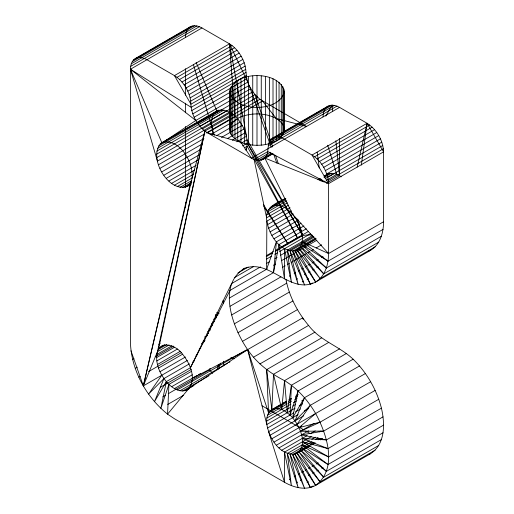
<?xml version="1.0" encoding="UTF-8"?>
<svg xmlns="http://www.w3.org/2000/svg" width="514" height="514" viewBox="0 0 514 514"><rect width="100%" height="100%" fill="white"/><g stroke="black" fill="none" stroke-linecap="round" stroke-linejoin="round"><path stroke-width="0.77" d="M229.758 129.624L229.758 91.492C233.748 70.264 280.252 70.264 284.242 91.492L284.242 129.624C283.066 140.354 270.415 144.19 261.26 145.154C250.562 145.86 237.596 143.997 231.094 134.482C226.179 125.358 236.626 117.417 244.632 115.611C255.028 112.772 266.67 113.331 276.262 118.503L306.53 126.444L259.923 99.298L204.887 131.076L157.445 351.717C154.425 363.623 160.676 376.03 168.926 384.369L167.564 414.155L174.452 418.756L284.518 482.299C293.777 487.593 305.721 490.806 315.647 485.383L370.678 453.611C385.455 443.948 385.018 423.465 381.42 408.155C376.691 389.663 366.803 372.541 353.15 359.196C339.51 346.256 320.171 340.795 308.554 325.42C297.587 312.223 289.234 296.52 285.996 279.577M223.346 365.923L223.564 361.22M346.436 353.459L291.406 385.23L290.044 415.016C299.019 423.716 310.347 446.383 295.03 454.241C279.455 455.269 269.15 438.101 266.85 424.493L247.632 349.623C232.99 328.401 216.259 284.917 245.133 267.929M295.055 408.212L266.85 424.493C266.201 419.193 266.927 412.658 271.867 409.562L273.512 374.276L328.542 342.504M130.967 350.766L143.322 385.892L157.445 351.717C161.685 339.478 177.369 346.34 182.573 354.204C189.846 363.218 196.644 377.803 188.921 388.411L167.564 414.155C146.079 396.866 131.391 370.279 130.427 342.504L130.427 69.255C130.44 65.252 131.642 60.774 135.259 58.564L190.296 26.792C194.016 24.762 198.494 25.963 201.97 27.949L229.482 43.838C236.472 48.091 241.394 55.146 244.195 62.74C246.893 70.11 245.21 78.411 249.149 85.459L271.199 147.325M191.227 184.096C171.323 199.04 145.674 156.744 161.807 142.667L216.837 110.895C235.174 105.171 251.892 134.726 245.955 150.191M185.458 37.483C185.477 33.481 186.672 29.002 190.296 26.792M187.347 360.475L143.322 385.892L191.465 180.774C195.776 165.302 179.971 137.052 161.807 142.667L130.427 69.255L201.97 27.949M211.601 325.818L211.762 323.492M242.377 269.516C268.584 256.011 289.44 295.544 315.647 282.038L370.678 250.267C380.341 244.381 383.528 232.424 383.572 221.765L383.572 151.861C383.11 140.47 376.698 129.367 367.067 123.27L339.548 107.381C336.079 105.396 331.594 104.188 327.874 106.225L272.844 137.996C266.233 141.915 269.471 150.551 266.207 156.301C263.252 161.621 255.998 161.178 251.494 158.216L207.47 132.798C196.862 126.142 190.527 113.549 190.758 101.104C189.171 90.882 183.292 81.128 174.452 75.609L146.933 59.72C143.464 57.735 138.986 56.534 135.259 58.564M284.942 198.667C274.739 203.698 264.299 208.119 266.85 221.148L266.625 269.252L276.397 241.831L303.915 225.948M323.036 116.916C323.055 112.913 324.25 108.428 327.874 106.225M290.063 207.746L266.85 221.148C269.15 234.757 279.455 251.918 295.03 250.896L315.647 282.038C325.304 276.153 328.497 264.202 328.542 253.537L328.542 183.633C328.073 172.248 321.661 161.139 312.03 155.042L284.518 139.153C281.042 137.167 276.564 135.966 272.844 137.996M309.993 445.606L295.03 454.241L315.647 485.383C338.289 468.325 326.808 434.034 315.647 413.494C307.905 400.406 297.657 388.507 284.518 380.63C270.011 373.305 256.852 363.147 247.632 349.623L192.339 378.246M229.482 298.017L273.512 272.6L276.397 241.831M339.548 348.858L284.518 380.63L281.717 409.452L284.518 410.814L290.044 415.016L298.12 390.968L353.15 359.196M284.242 91.492C280.252 112.727 233.748 112.727 229.758 91.492M361.323 165.078L367.067 123.27L312.03 155.042L328.542 183.633L383.572 151.861L367.067 123.27L357.153 167.121M291.406 385.23L287.313 412.684L284.518 380.63M273.512 272.6L278.986 244.568L306.344 228.775M267.171 268.931L230.028 290.378L190.386 367.741L166.33 381.632L160.85 408.412L168.926 384.369L191.626 371.262M217.287 369.752L218.386 364.4M298.12 390.968L292.633 417.754L304.506 397.707L359.537 365.936M143.322 385.892L190.386 183.151L191.465 180.774M322.214 181.532L322.535 180.144L320.948 181.056M192.114 178.005L204.887 131.076L158.518 349.34L166.774 344.579M218.405 369.129L220.422 363.115M189.39 363.861L163.94 378.561L154.463 401.678L166.33 381.632M210.091 368.461L209.494 369.907L168.226 393.73M304.506 397.707L295.03 420.825L310.392 405.276L365.428 373.505M190.386 367.741L231.641 283.555L260.534 266.875M325.767 116.145L332.05 105.132L332.725 111.474M210.29 368.57L209.494 369.907L212.687 373.273M161.807 375.22L148.572 394.109L163.94 378.561M297.163 424.166L310.392 405.276M190.386 183.151L187.096 186.479M323.981 177.291C327.81 171.246 336.413 172.987 341.225 176.816M315.647 413.494L298.987 427.68L320.132 422.148L375.169 390.377M295.164 239.479C299.88 235.483 306.537 234.294 312.544 235.226M312.461 282.996L310.392 284.184L295.03 250.896C306.807 245.84 302.206 229.385 297.163 220.814C292.203 212.545 282.507 201.893 271.867 206.21M215.623 315.185L218.97 313.367L215.533 315.358M168.926 384.369C173.867 389.252 182.817 394.026 188.921 388.411L247.632 349.623L302.662 317.851L303.17 319.374M163.94 141.793L195.795 120.475L250.832 88.704L255.008 94.621L259.923 99.298M133.582 59.868L192.262 25.989M132.226 61.635L194.472 25.7M131.237 63.832L196.868 25.938M130.627 66.39L199.387 26.696M177.034 77.331L232.065 45.56M179.553 79.484L234.583 47.712M181.95 82.015L236.98 50.243M184.153 84.849L239.19 53.077M186.126 87.933L241.156 56.161M187.809 91.177L242.839 59.406M189.165 94.512L244.195 62.74M190.154 97.846L245.184 66.075M190.758 101.104L245.788 69.332M245.994 72.429L190.964 104.201L174.452 75.609L229.482 43.838L247.793 82.124L192.763 113.896M246.2 75.532L191.163 107.304L130.427 69.255L157.445 161.133L204.219 134.128M191.767 110.561L246.804 78.79M194.112 117.231L249.149 85.459L250.832 88.704M159.982 144.081L218.97 110.022M158.518 145.995L221.367 109.713M197.768 123.553L252.798 91.781M157.445 148.373L223.956 109.97M156.789 151.142L226.687 110.786M199.978 126.393L255.008 94.621L272.69 146.92M156.564 154.245L229.482 112.148M202.368 128.918L257.398 97.146M156.789 157.605L232.283 114.018M206.12 133.03L235.014 116.35L229.482 43.838L246.495 136.236L236.864 141.8M158.518 164.75L203.917 138.536M210.779 134.578L237.603 119.087M159.982 168.361L201.944 144.132M216.606 135.664L239.999 122.159M161.807 171.875L200.325 149.632M221.495 137.411L242.133 125.5M163.94 175.21L198.552 155.228M227.445 138.549L243.951 129.014M166.33 178.287L198.661 159.623M232.347 140.168L245.422 132.625M168.926 181.024L196.277 165.232M171.657 183.357L194.87 169.954M240.957 143.342L247.15 139.769L302.662 235.598L275.151 251.481M174.452 185.226L193.714 174.105M242.557 145.905L247.369 143.123L302.662 235.598L297.028 218.919M177.253 186.588L192.384 177.85M244.401 147.82L247.15 146.227L297.413 237.744L279.526 248.069M179.977 187.404L191.671 180.652M245.12 149.799L246.495 149.002M182.573 187.661L191.761 182.354M184.963 187.353L191.157 183.774M271.161 139.3L329.847 105.421M269.805 141.067L332.05 105.132M268.816 143.258L334.447 105.37M268.212 145.822L336.966 106.122M339.548 107.381L251.494 158.216L240.989 142.346L240.989 78.77M256.602 160.227L270.358 152.285M258.992 160.464L271.713 153.127M261.202 160.182L272.895 153.429M263.168 159.372L272.799 153.814M314.613 156.764L369.65 124.992M317.132 158.916L372.168 127.144M319.528 161.447L374.558 129.669M321.738 164.281L376.768 132.509M323.704 167.365L378.741 135.593M325.388 170.609L380.418 138.838M326.743 173.944L381.774 142.166M317.96 179.604L319.335 178.808M324.148 176.026L326.904 174.439M270.049 207.624L285.868 198.488M318.198 179.823L320.261 178.634M324.218 176.347L329.037 173.565M268.578 209.539L285.778 199.612M319.483 180.151L321.109 179.213M324.552 177.227L331.427 173.257M267.505 211.916L286.767 200.794M325.079 178.673L334.023 173.514M327.733 177.279L382.763 145.507M266.85 214.685L287.487 202.773M323.679 181.879L325.054 181.082M326.435 180.292L336.747 174.33L327.681 145.218M328.337 180.536L383.373 148.764M288.643 205.08L266.631 217.795L254.077 159.475L267.839 151.534L328.542 183.633L264.851 158.068L292.633 214.402L328.542 253.537L383.572 221.765M326.48 183.241L339.548 175.692L339.548 138.362M267.505 224.676L291.419 210.875M268.578 228.293L293.346 213.997M270.049 231.904L295.499 217.21M271.867 235.418L298.698 219.928M274.001 238.759L301.05 223.14M266.458 255.619L273.332 251.642M275.401 250.453L278.151 248.866M281.717 246.9L308.548 231.409M237.892 272.992L248.211 267.036M266.207 256.647L272.394 253.068M234.281 277.708L253.543 266.586M266.593 259.056L271.405 256.274M274.849 254.289L277.599 252.702M279.661 251.507L310.655 233.677M278.986 244.568L284.518 278.954L284.518 248.77L291.406 282.302L287.313 250.132L312.499 235.592M266.785 263.264L269.535 261.671M275.041 258.497L277.104 257.302M280.541 255.317L313.559 236.254M287.313 250.132L298.12 284.319L290.044 250.948L314.118 237.05M290.044 250.948L304.506 284.955L292.633 251.205L315.339 238.098M295.03 250.896L316.181 238.682M315.647 282.038L297.163 250.022L315.737 239.299M273.499 265.275L275.568 264.087M281.756 260.514L316.842 240.256M282.449 267.434L285.206 265.847M287.268 264.659L289.331 263.464M291.393 262.275L306.53 253.537M307.905 252.74L309.968 251.552M311.343 250.755L313.405 249.566M316.161 247.979L321.661 244.799M132.58 359.453L133.955 358.663M158.723 344.361L160.098 343.57M230.028 306.286L280.933 276.892M161.807 346.012L163.182 345.222M215.462 315.037L216.837 314.24M159.982 347.425L164.795 344.643M215.173 316.63L217.923 315.043M157.445 351.717L169.138 344.965M213.638 319.271L216.388 317.684M289.331 276.172L290.706 275.382M294.149 273.397L295.524 272.6M298.274 271.013L299.649 270.216M301.712 269.028L303.087 268.231M305.155 267.042L307.218 265.847M308.593 265.057L309.968 264.26M312.03 263.065L314.099 261.877M316.849 260.29L318.224 259.493M321.661 257.508L323.036 256.711M156.789 354.493L171.92 345.755M212.237 322.471L214.306 321.282M135.227 368.352L137.289 367.163M155.177 356.832L173.745 346.108M156.564 357.596L174.452 347.265M210.22 326.615L212.288 325.426M231.641 314.973L286.671 283.201M296.218 279.526L297.593 278.729M304.474 274.759L305.849 273.962M308.599 272.375L309.974 271.578M312.73 269.991L314.105 269.201M316.855 267.608L318.23 266.817M381.42 236.228L326.39 268L301.525 244.317L328.003 261.176L383.033 229.405M156.789 360.95L177.426 349.038M207.688 331.562L210.271 330.072M157.445 364.484L180.144 351.377M204.745 337.171L207.656 335.488M302.251 281.935L303.626 281.145M307.064 279.16L308.439 278.363M138.831 377.237L140.213 376.441M148.462 371.68L181.487 352.61M234.281 323.871L289.318 292.093M158.518 368.095L182.592 354.197M202.522 342.69L204.604 341.482M297.163 250.022L320.132 278.562L298.987 248.609L323.743 273.846L378.773 242.075M319.335 279.025L375.169 246.791M159.982 371.706L185.432 357.012M199.194 349.064L200.788 348.145M196.04 355.457L197.665 354.519M237.892 332.757L292.922 300.979M192.834 361.875L194.208 361.085M160.272 387.357L191.221 369.482M242.377 341.412L297.413 309.64M171.657 386.701L192.294 374.79M174.452 388.571L197.151 375.464M198.526 374.674L200.595 373.479M162.72 396.911L165.469 395.324M177.253 389.933L246.463 349.976M179.977 390.749L227.445 363.347M228.608 362.678L229.983 361.882M182.573 391.006L208.96 375.773M184.963 390.698L193.906 385.532M187.096 389.824L189.165 388.635M167.725 404.441L183.549 395.305M253.524 357.191L308.554 325.42M259.904 363.931L314.934 332.16M286.716 402.417L268.578 412.89L266.625 369.669L321.655 337.897M266.625 369.669L271.867 409.562L280.811 404.396M282.186 403.599L286.317 401.222M289.067 399.629L291.13 398.44M296.636 395.26L298.011 394.469M270.049 410.969L286.555 401.44M289.138 399.95L291.374 398.658M295.499 396.275L298.081 394.784M288.527 401.37L291.284 399.783M295.659 397.258L297.471 396.21M267.505 415.261L287.242 403.869M288.617 403.072L291.374 401.485M294.811 399.5L297.086 398.183M266.85 418.036L290.93 404.132M293.41 402.7L296.43 400.959M266.631 421.139L290.706 407.236M292.768 406.047L295.524 404.46M301.712 400.881L303.78 399.693M299.18 405.829L302.624 403.843M267.505 428.027L293.648 412.935M295.544 411.836L300.523 408.964M298.159 414.56L268.578 431.638L284.518 482.299L284.518 452.114L311.343 436.63M304.333 411.001L308.477 408.604M270.049 435.249L303.755 415.787M271.867 438.763L370.678 381.716M274.001 442.104L301.737 426.093M276.397 445.175L314.234 423.337M278.986 447.912L308.567 430.835M281.717 450.245L307.173 435.551M310.437 433.668L315.249 430.886M319.599 431.863L320.974 431.066M381.42 408.155L326.39 439.926L301.525 434.902L323.743 431.034L378.773 399.262M284.518 452.114L291.406 485.653L287.313 453.476L309.325 440.768M311.812 439.335L315.519 437.196M287.313 453.476L298.12 487.67L290.044 454.299L312.056 441.59M315.281 439.727L318.25 438.012M290.044 454.299L304.506 488.3L292.633 454.556L308.708 445.278M310.083 444.481L313.521 442.496M318.089 439.862L320.402 438.526M311.535 444.713L314.979 442.727M320.312 439.643L321.854 438.75M315.647 485.383L297.163 453.367L310.231 445.824M311.606 445.028L315.05 443.042M320.55 439.868L322.619 438.673M383.572 425.11L328.542 456.882L302.399 441.789L328.003 448.619L383.033 416.848M289.331 479.523L290.706 478.727M294.149 476.741L295.524 475.945M298.274 474.358L299.649 473.561M301.712 472.372L303.78 471.184M305.155 470.387L306.53 469.59M308.593 468.402L309.968 467.605M312.03 466.416L314.099 465.221M316.161 464.033L318.224 462.838M296.218 482.871L297.593 482.074M300.343 480.487L301.724 479.697M308.599 475.72L309.974 474.93M312.73 473.343L314.105 472.546M316.855 470.959L318.23 470.162M321.674 468.177L323.049 467.38M381.42 439.573L326.39 471.351L301.525 447.668L328.003 464.521L383.033 432.749M307.064 482.505L308.439 481.708M375.169 450.135L320.132 481.907L298.987 451.96L323.743 477.191L378.773 445.42M292.633 454.556L310.392 487.535L313.148 485.942M203.004 341.219L205.112 340.242M320.132 422.148L300.452 431.291L323.743 431.034M368.05 251.34L370.678 250.267M271.867 409.562L276.397 408.373L281.717 409.452L273.512 374.276M368.711 454.421L370.678 453.611M201.417 343.487L202.927 343.095M207.11 333.644L208.645 333.374M205.009 336.419L206.564 336.4M208.697 328.986L210.258 329.082M326.39 439.926L302.181 438.436L328.003 448.619M216.574 312.75L218.97 312.904M240.989 142.346L207.47 132.798L262.506 101.027L276.262 118.503C280.291 120.854 284.12 124.677 284.242 129.624M234.326 358.772L230.882 357.481M328.542 253.537L302.181 241.548L328.003 261.176M328.542 456.882L302.181 444.893L328.003 464.521M262.018 405.764L304.243 430.147M305.631 430.944L310.475 433.745M317.395 437.742L320.858 439.74M130.427 69.255L195.795 120.475M326.39 268L300.452 246.694L323.743 273.846M326.39 471.351L300.452 450.039L323.743 477.191M297.163 453.367L320.132 481.907M263.733 206.397L288.013 243.925L263.354 204.456M292.633 251.205L310.392 284.184M247.369 143.123L297.413 237.744M295.03 454.241L310.392 487.535M196.13 62.445L216.837 110.895C209.179 116.389 211.299 127.645 214.428 135.143M273.621 154.116L276.847 163.169M296.482 218.244L302.662 235.598M275.504 155.254L278.325 163.593M247.632 349.623L268.578 412.89M193.335 64.282L212.475 129.361L212.77 134.16M317.164 152.253L319.258 167.956M320.723 178.949L320.929 180.523M335.841 140.81L339.548 175.692M223.359 303.716L223.16 300.517L223.404 303.697M213.548 132.978L213.638 134.578M283.901 89.031L283.901 132.085M282.906 86.635L282.906 134.482M281.274 84.354L281.274 136.763M279.038 82.253L279.038 138.864M276.262 80.377L276.262 140.74M273.011 78.77L273.011 142.346M269.368 77.479L269.368 143.637M265.417 76.535L265.417 144.582M261.26 75.963L261.26 145.154M257 75.77L257 145.346M252.74 75.963L252.74 145.154M248.583 76.535L248.583 144.582M244.632 77.479L244.632 143.637M237.738 80.377L237.738 140.74M234.962 82.253L234.962 138.864M232.726 84.354L232.726 136.763M231.094 86.635L231.094 134.482M230.099 89.031L230.099 132.085M185.458 68.735L185.458 95.174M185.458 103.192L185.458 112.804M185.458 126.425L185.458 187.327M185.458 202.555L185.458 207.36M185.458 219.382L185.458 223.384"/></g></svg>
